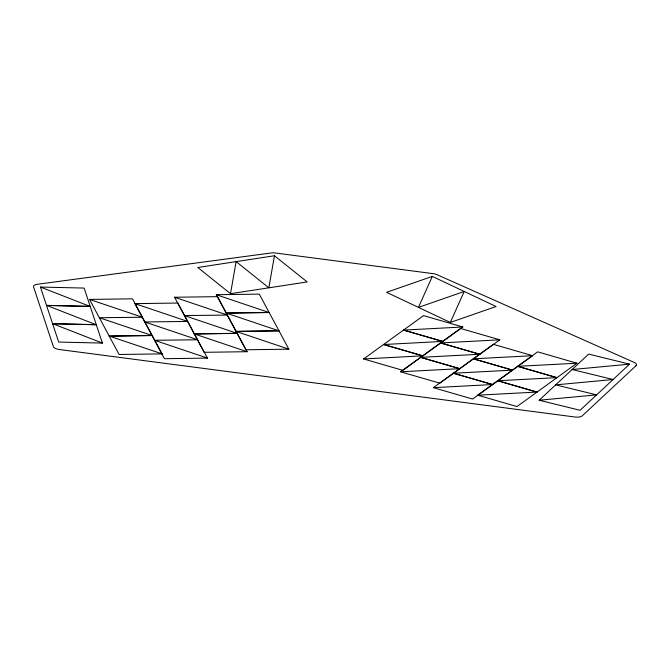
<?xml version="1.0" encoding="UTF-8"?>
<svg xmlns="http://www.w3.org/2000/svg" width="670" height="670" viewBox="0 0 670 670"><rect width="100%" height="100%" fill="white"/><g stroke="black" fill="none" stroke-linecap="round" stroke-linejoin="round"><path stroke-width="1" d="M230.505 293.686L236.116 261.61L268.854 287.815L274.457 255.747L197.776 267.481L230.505 293.686L307.195 281.944L274.457 255.747M432.318 276.4L418.449 307.396L464.201 291.467L450.332 322.454L386.573 292.329L432.318 276.4L496.076 306.525L450.332 322.454M539.174 400.233L588.67 354.095L629.574 364.162L580.069 410.3L539.174 400.233L596.627 394.873L555.648 384.882L613.1 379.513L572.113 369.53L629.574 364.162M363.567 358.953L423.541 315.612L462.836 326.993L402.871 370.334L363.567 358.953L422.929 355.837L383.634 344.455M400.56 371.791L460.533 328.451L499.828 339.824L439.855 383.165L400.56 371.791L459.913 368.668L420.618 357.294M433.348 387.662L493.321 344.321L532.617 355.695L472.643 399.035L433.348 387.662L492.71 384.538L453.406 373.165M477.693 395.183L537.658 351.842L576.962 363.215L516.989 406.556L477.693 395.183L537.047 392.059L497.751 380.686M462.836 326.993L403.482 330.109L442.778 341.491M499.828 339.824L440.466 342.948L479.77 354.321M532.617 355.695L473.263 358.819L512.558 370.192M576.962 363.215L517.6 366.339L556.896 377.713M216.276 294.725L259.273 294.122L288.854 349.179L245.857 349.782L216.276 294.725L269.173 312.538L226.175 313.141M174.543 297.254L217.541 296.651L247.113 351.708L204.115 352.311L174.543 297.254L227.431 315.067L184.384 315.57L237.272 333.384L194.275 333.995M89.52 299.423L132.518 298.82L162.09 353.877L119.092 354.48L89.52 299.423L142.409 317.237L99.361 317.739L152.249 335.553L109.252 336.156M134.879 303.644L177.877 303.033L207.449 358.098L164.452 358.701L134.879 303.644L187.767 321.449L144.72 321.96L197.608 339.774L154.561 340.285L207.449 358.098M269.114 312.438L226.117 313.041L279.013 330.854L236.016 331.457M278.954 330.762L235.957 331.365L288.854 349.179M237.222 333.291L194.225 333.894L247.113 351.708M152.199 335.461L109.202 336.064L162.09 353.877M40.426 287.062L84.127 288.066L102.384 343.074L58.692 342.069L40.426 287.062L90.232 306.466L46.54 305.461M90.199 306.366L46.506 305.361L96.312 324.766L52.612 323.761M96.279 324.674L52.578 323.669L102.384 343.074M403.583 330.034L442.878 341.415L383.525 344.531L422.82 355.912M440.575 342.873L479.871 354.246L420.517 357.37L459.813 368.743M517.709 366.264L557.005 377.637L497.651 380.761L536.946 392.134M473.363 358.743L512.659 370.116L453.305 373.24L492.601 384.614M635.997 365.745L582.255 415.835A6.96 2.831 5.5 0 1 574.977 417.008L59.404 349.531A6.96 2.831 5.5 0 1 53.391 346.625L33.567 286.902A6.96 2.831 5.5 0 1 37.218 284.289L271.25 252.967A6.96 2.831 5.5 0 1 275.311 252.992L433.172 273.653A6.96 2.831 5.5 0 1 436.924 274.65L634.18 362.411A6.96 2.831 5.5 0 1 635.997 365.745"/></g></svg>
